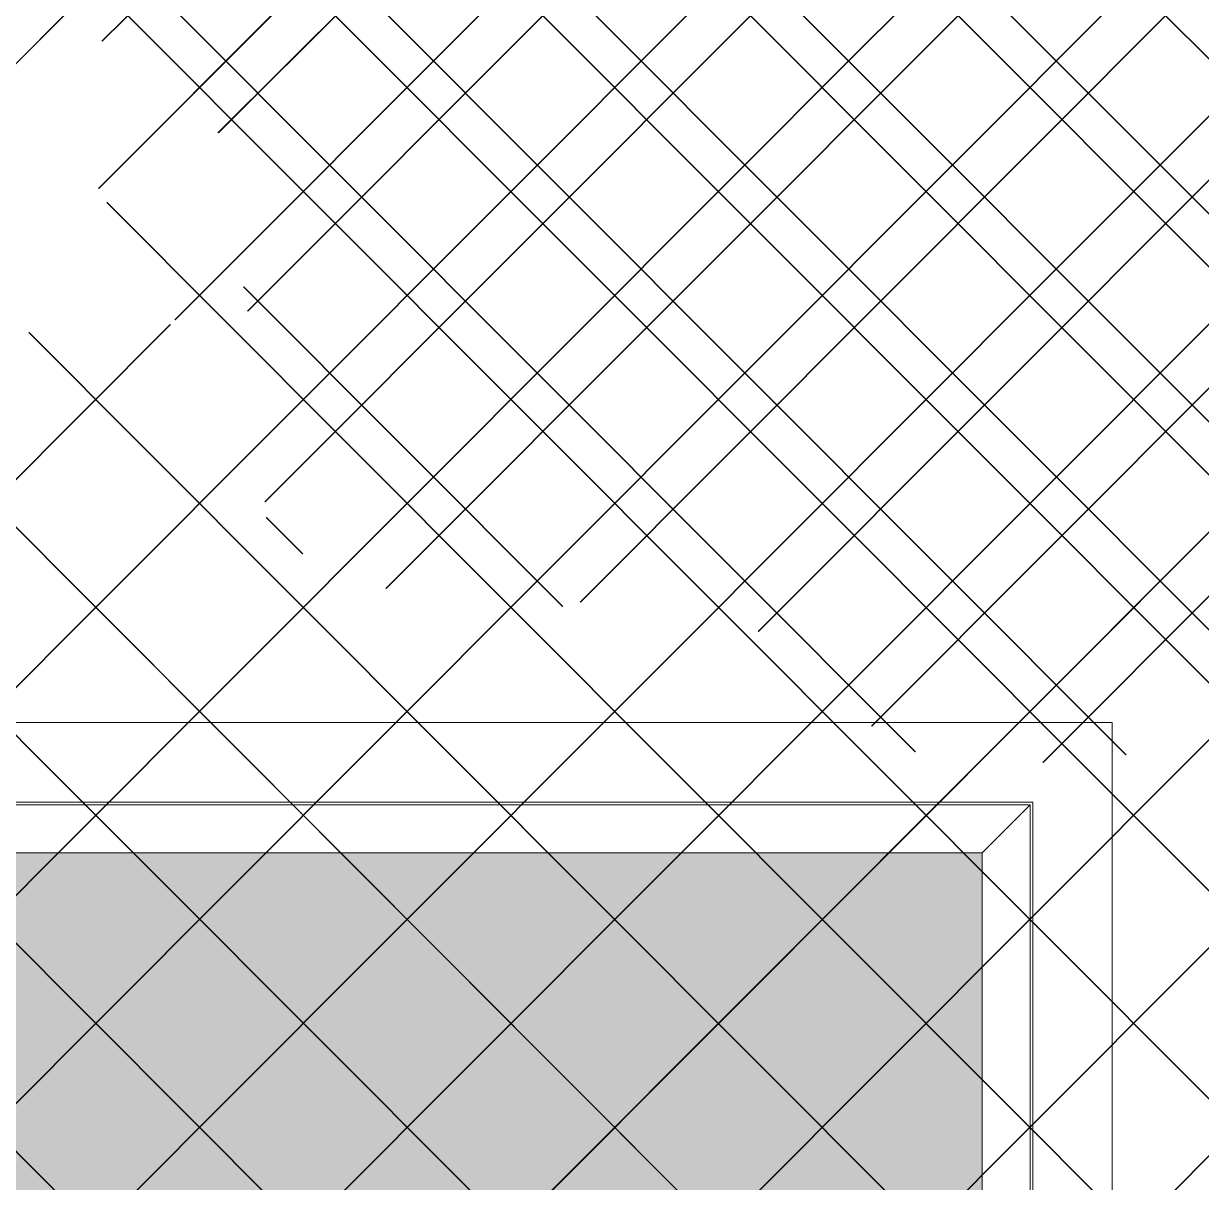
# Model space of a CAD drawing. Header units: millimetres. Extents: x -12186 to 152825, y -4386 to 9463.
# Drawn here: x 67838.7 to 68283, y 3810 to 4247 of the extents above; entities that cross this region are included whole.
import ezdxf

# ---------------------------------------------------------------- set-up
doc = ezdxf.new("R2010")
doc.units = ezdxf.units.MM
for name, color, linetype, lineweight in [('A-GLAZ', 151, 'Continuous', 9), ('G-IMPT', 8, 'Continuous', 5), ('I-WALL', 2, 'Continuous', 9), ('L-PLNT', 71, 'Continuous', 5)]:
    doc.layers.add(name, color=color, linetype=linetype, lineweight=lineweight)

# ---------------------------------------------------------------- blocks, each defined once
blk = doc.blocks.new('Window Aluminium Fixed 1 - Type 1-V226-Section B-B')
at = {"layer": 'A-GLAZ', "lineweight": 5}
blk.add_hatch(color=256, dxfattribs=at).paths.add_polyline_path([(20706.1, 2832.47), (20706.1, 3934.32), (19923.07, 3934.32), (19967.33, 3867.85), (19873.09, 3820.67), (19841.67, 3915.03), (19839.25, 3915.84), (19839.25, 2908.54), (19841.67, 2908.54), (19839.25, 2904.9), (19839.25, 2832.47), (20610.34, 2832.47)])
for p, q in [((19910.37, 3953.39), (20725.17, 3953.39)), ((20724.17, 3952.39), (19911.04, 3952.39)), ((20724.17, 3952.39), (20706.1, 3934.32)), ((20724.17, 2814.39), (20724.17, 3952.39)), ((20725.17, 3953.39), (20725.17, 2813.39)), ((20706.1, 3934.32), (19923.07, 3934.32)), ((20706.1, 3934.32), (20706.1, 2832.47))]:
    blk.add_line(p, q, dxfattribs=at)
blk = doc.blocks.new('SVA_Shades of Green Tree - Australian_Tree_based_on_Leopard_Tree_2901-V313-Section B-B')
at = {"layer": 'G-IMPT'}
for p, q in [((20351.79, 3968.31), (19554.23, 4767.22)), ((20351.92, 3968.31), (19554.36, 4767.22)), ((20744.76, 4123.69), (20109.37, 4760.14)), ((20744.88, 4123.69), (20109.5, 4760.14)), ((20699.59, 4090.5), (20076.09, 4715.05)), ((20699.72, 4090.5), (20076.22, 4715.05)), ((20654.43, 4057.31), (20038.39, 4674.39)), ((20654.56, 4057.31), (20038.52, 4674.39)), ((20374.05, 4240.31), (20788.37, 4655.32)), ((20374.18, 4240.31), (20788.49, 4655.32)), ((20609.27, 4024.12), (19998.89, 4635.52)), ((20609.39, 4024.12), (19999.02, 4635.52)), ((20908.76, 4057.81), (20369.46, 4598.02)), ((20908.89, 4057.81), (20369.59, 4598.02)), ((20417.85, 4205.76), (20807.95, 4596.51)), ((20417.98, 4205.76), (20808.08, 4596.51)), ((20372.77, 4184.79), (20780.31, 4593.01)), ((20372.9, 4184.79), (20780.44, 4593.01)), ((20429.04, 4138.54), (20844.23, 4554.43)), ((20429.17, 4138.54), (20844.36, 4554.43)), ((20760.33, 3971.21), (20183.79, 4548.72)), ((20760.46, 3971.21), (20183.91, 4548.72)), ((20846.12, 4042.13), (20346.82, 4542.27)), ((20846.25, 4042.13), (20346.95, 4542.27)), ((20401.63, 4135.26), (20804.99, 4539.3)), ((20401.76, 4135.26), (20805.12, 4539.3)), ((20435.56, 4066.64), (20888.98, 4520.82)), ((20435.69, 4066.64), (20889.11, 4520.82)), ((20663.01, 4240.22), (20940.32, 4518)), ((20663.14, 4240.22), (20940.44, 4518)), ((20680.87, 3972.38), (20150.22, 4503.91)), ((20681, 3972.38), (20150.35, 4503.91)), ((20801.19, 4008.71), (20313.62, 4497.1)), ((20801.32, 4008.71), (20313.75, 4497.1)), ((20481.2, 4033.92), (20940.32, 4493.81)), ((20481.33, 4033.92), (20940.44, 4493.81)), ((20447.34, 4102.62), (20826.15, 4482.07)), ((20447.47, 4102.62), (20826.28, 4482.07)), ((20097.72, 3987.7), (20567.55, 4458.31)), ((20097.85, 3987.7), (20567.67, 4458.31)), ((20696.14, 4194.98), (20940.32, 4439.57)), ((20696.27, 4194.98), (20940.44, 4439.57)), ((20554.42, 4028.84), (20940.32, 4415.38)), ((20554.55, 4028.84), (20940.44, 4415.38)), ((20729.27, 4149.74), (20940.32, 4361.14)), ((20729.4, 4149.74), (20940.44, 4361.14)), ((20621.59, 4017.69), (20940.32, 4336.96)), ((20621.72, 4017.69), (20940.44, 4336.96)), ((20940.13, 4084.84), (20713.62, 4311.74)), ((20940.26, 4084.84), (20713.74, 4311.74)), ((20512.7, 3854.38), (20940.32, 4282.71)), ((20512.83, 3854.38), (20940.44, 4282.71)), ((20913.37, 4033.22), (20676.52, 4270.47)), ((20913.5, 4033.22), (20676.65, 4270.47)), ((20664.3, 3982.05), (20940.32, 4258.53)), ((20664.43, 3982.05), (20940.44, 4258.53)), ((20493.63, 4070.56), (20663.01, 4240.22)), ((20493.76, 4070.56), (20663.14, 4240.22)), ((20512.7, 3775.95), (20940.32, 4204.28)), ((20512.83, 3775.95), (20940.44, 4204.28)), ((20539.92, 4038.5), (20696.14, 4194.98)), ((20540.05, 4038.5), (20696.27, 4194.98)), ((20464.38, 4090.83), (20375.86, 4179.49)), ((20464.51, 4090.83), (20375.99, 4179.49)), ((20728.94, 3968.37), (20940.32, 4180.1)), ((20729.07, 3968.37), (20940.44, 4180.1)), ((20547.85, 4027.19), (20427.51, 4147.73)), ((20547.97, 4027.19), (20427.64, 4147.73)), ((20588.98, 4009.21), (20729.27, 4149.74)), ((20589.11, 4009.21), (20729.4, 4149.74)), ((20215.03, 3948.34), (20399.84, 4133.47)), ((20215.15, 3948.34), (20399.97, 4133.47)), ((20388.91, 4087.99), (20346.47, 4130.5)), ((20389.04, 4087.99), (20346.6, 4130.5)), ((20370.84, 4027.67), (20272.29, 4126.38)), ((20370.96, 4027.67), (20272.42, 4126.38)), ((20917.98, 3950.18), (20744.76, 4123.69)), ((20918.11, 3950.18), (20744.88, 4123.69)), ((20370.12, 4025.27), (20447.34, 4102.62)), ((20370.24, 4025.27), (20447.47, 4102.62)), ((20695.77, 3780.61), (20388.91, 4087.99)), ((20695.9, 3780.61), (20389.04, 4087.99)), ((20716.61, 3838.17), (20464.38, 4090.83)), ((20716.73, 3838.17), (20464.51, 4090.83)), ((20809.52, 3980.38), (20699.59, 4090.5)), ((20809.65, 3980.38), (20699.72, 4090.5)), ((20357.3, 3934), (20493.63, 4070.56)), ((20357.43, 3934), (20493.76, 4070.56)), ((20449.72, 4047.06), (20436.05, 4060.74)), ((20449.84, 4047.06), (20436.18, 4060.74)), ((20739.05, 3972.55), (20654.43, 4057.31)), ((20739.18, 3972.55), (20654.56, 4057.31)), ((20419.35, 3917.72), (20539.92, 4038.5)), ((20419.48, 3917.72), (20540.05, 4038.5)), ((20658.32, 3739.7), (20370.84, 4027.67)), ((20658.44, 3739.7), (20370.96, 4027.67)), ((20269.5, 3924.48), (20370.12, 4025.27)), ((20269.63, 3924.48), (20370.24, 4025.27)), ((20724.07, 3909.13), (20609.27, 4024.12)), ((20724.19, 3909.13), (20609.39, 4024.12)), ((20471.96, 3891.99), (20588.98, 4009.21)), ((20472.08, 3891.99), (20589.11, 4009.21)), ((20724.08, 3909.26), (20793.29, 3978.58)), ((20724.21, 3909.26), (20793.41, 3978.58)), ((20940.32, 3770.94), (20739.05, 3972.55)), ((20940.44, 3770.94), (20739.18, 3972.55)), ((20396.25, 3923.79), (20351.79, 3968.31)), ((20396.37, 3923.79), (20351.92, 3968.31)), ((20714.99, 3821.6), (20845.95, 3952.78)), ((20909.21, 3253.11), (20215.22, 3948.26)), ((20909.33, 3253.11), (20215.35, 3948.26)), ((20930.27, 3310.43), (20304.81, 3936.95)), ((20930.4, 3310.43), (20304.94, 3936.95)), ((19335.39, 2910.38), (20357.3, 3934)), ((19335.5, 2910.35), (20357.43, 3934)), ((20512.7, 3807.14), (20396.25, 3923.79)), ((20512.83, 3807.14), (20396.37, 3923.79)), ((20714.86, 3821.6), (20820.09, 3927)), ((19561.99, 3058.93), (20419.35, 3917.72)), ((19562.12, 3058.93), (20419.48, 3917.72)), ((20107.63, 3134.91), (20888.54, 3917.14)), ((20107.76, 3134.91), (20888.67, 3917.14)), ((20550.26, 3735.14), (20724.08, 3909.26)), ((20550.39, 3735.14), (20724.21, 3909.26)), ((20940.32, 3692.51), (20724.07, 3909.13)), ((20940.44, 3692.51), (20724.19, 3909.13)), ((19622.89, 3041.37), (20472.08, 3891.99)), ((19632.05, 3050.68), (20471.96, 3891.99)), ((19647.2, 2987.29), (20512.83, 3854.38)), ((19651.63, 2991.86), (20512.7, 3854.38)), ((20940.32, 3614.09), (20716.61, 3838.17)), ((20940.44, 3614.09), (20716.73, 3838.17)), ((20595.6, 3702.13), (20714.86, 3821.6)), ((20595.72, 3702.13), (20714.99, 3821.6))]:
    blk.add_line(p, q, dxfattribs=at)

msp = doc.modelspace()

# ---------------------------------------------------------------- linework, layer by layer
at = {"layer": 'I-WALL'}
for p, q in [((67284.36, 3983.39), (68249.36, 3983.39)), ((68249.36, 3983.39), (68249.36, 2783.39))]:
    msp.add_line(p, q, dxfattribs=at)

# ---------------------------------------------------------------- block references
at = {"layer": 'A-GLAZ', "lineweight": 5}
msp.add_blockref('Window Aluminium Fixed 1 - Type 1-V226-Section B-B', (47494.18, 0), dxfattribs=at)
at = {"layer": 'L-PLNT'}
msp.add_blockref('SVA_Shades of Green Tree - Australian_Tree_based_on_Leopard_Tree_2901-V313-Section B-B', (47494.18, 0), dxfattribs=at)

doc.saveas('drawing.dxf')
